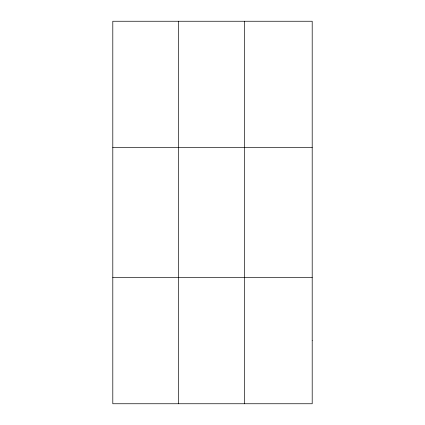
<?xml version="1.0" encoding="UTF-8"?>
<svg xmlns="http://www.w3.org/2000/svg" width="425" height="425" viewBox="0 0 425 425"><rect width="100%" height="100%" fill="white"/><g stroke="black" fill="none" stroke-linecap="round" stroke-linejoin="round"><path stroke-width="0.64" d="M178.601 403.75L178.601 21.25M244.402 403.75L244.402 21.25M112.8 147.475L312.2 147.475M112.8 277.525L312.2 277.525M312.2 340.638L312.2 403.75L112.8 403.75L112.8 21.25L312.2 21.25L312.2 340.638"/></g></svg>
